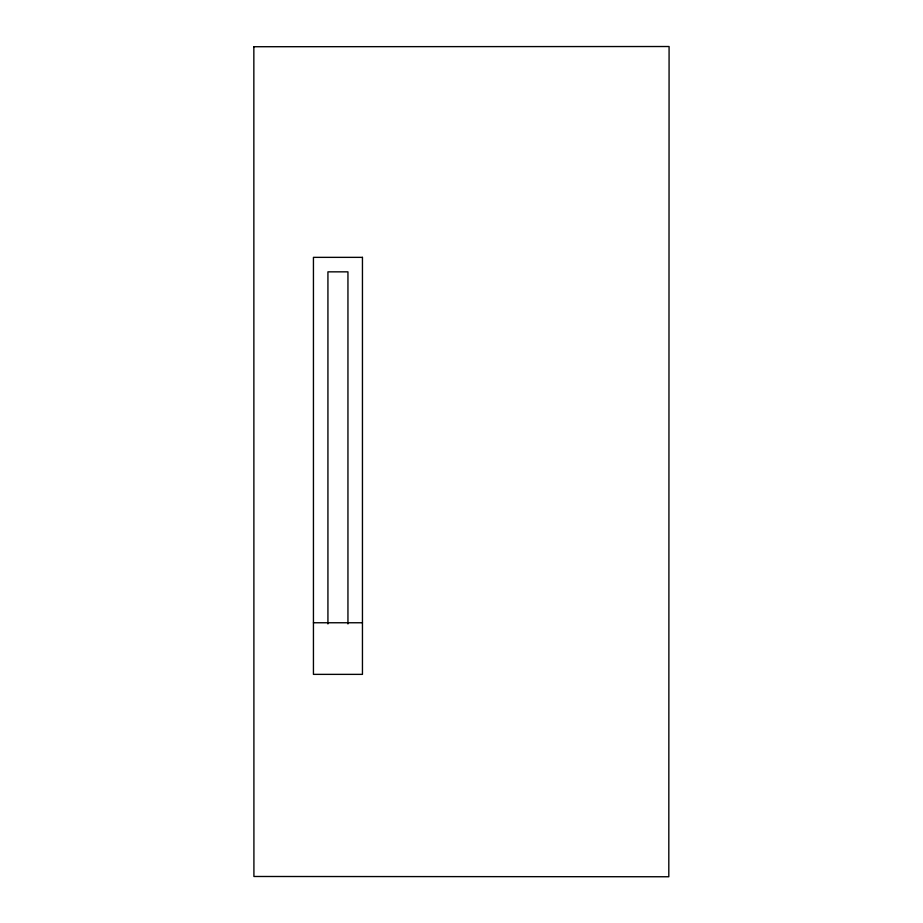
<?xml version="1.0" encoding="UTF-8"?>
<svg xmlns="http://www.w3.org/2000/svg" width="923" height="923" viewBox="0 0 923 923"><rect width="100%" height="100%" fill="white"/><g stroke="black" fill="none" stroke-linecap="round" stroke-linejoin="round"><path stroke-width="1.38" d="M313.439 622.76L362.451 622.76M347.948 623.936L347.948 271.847L327.93 271.847L327.93 623.936M253.848 46.727L253.917 876.481L668.806 876.758L669.083 46.519L253.848 46.727M362.451 257.355L313.439 257.355L313.439 674.367L362.451 674.367L362.451 257.355"/></g></svg>
